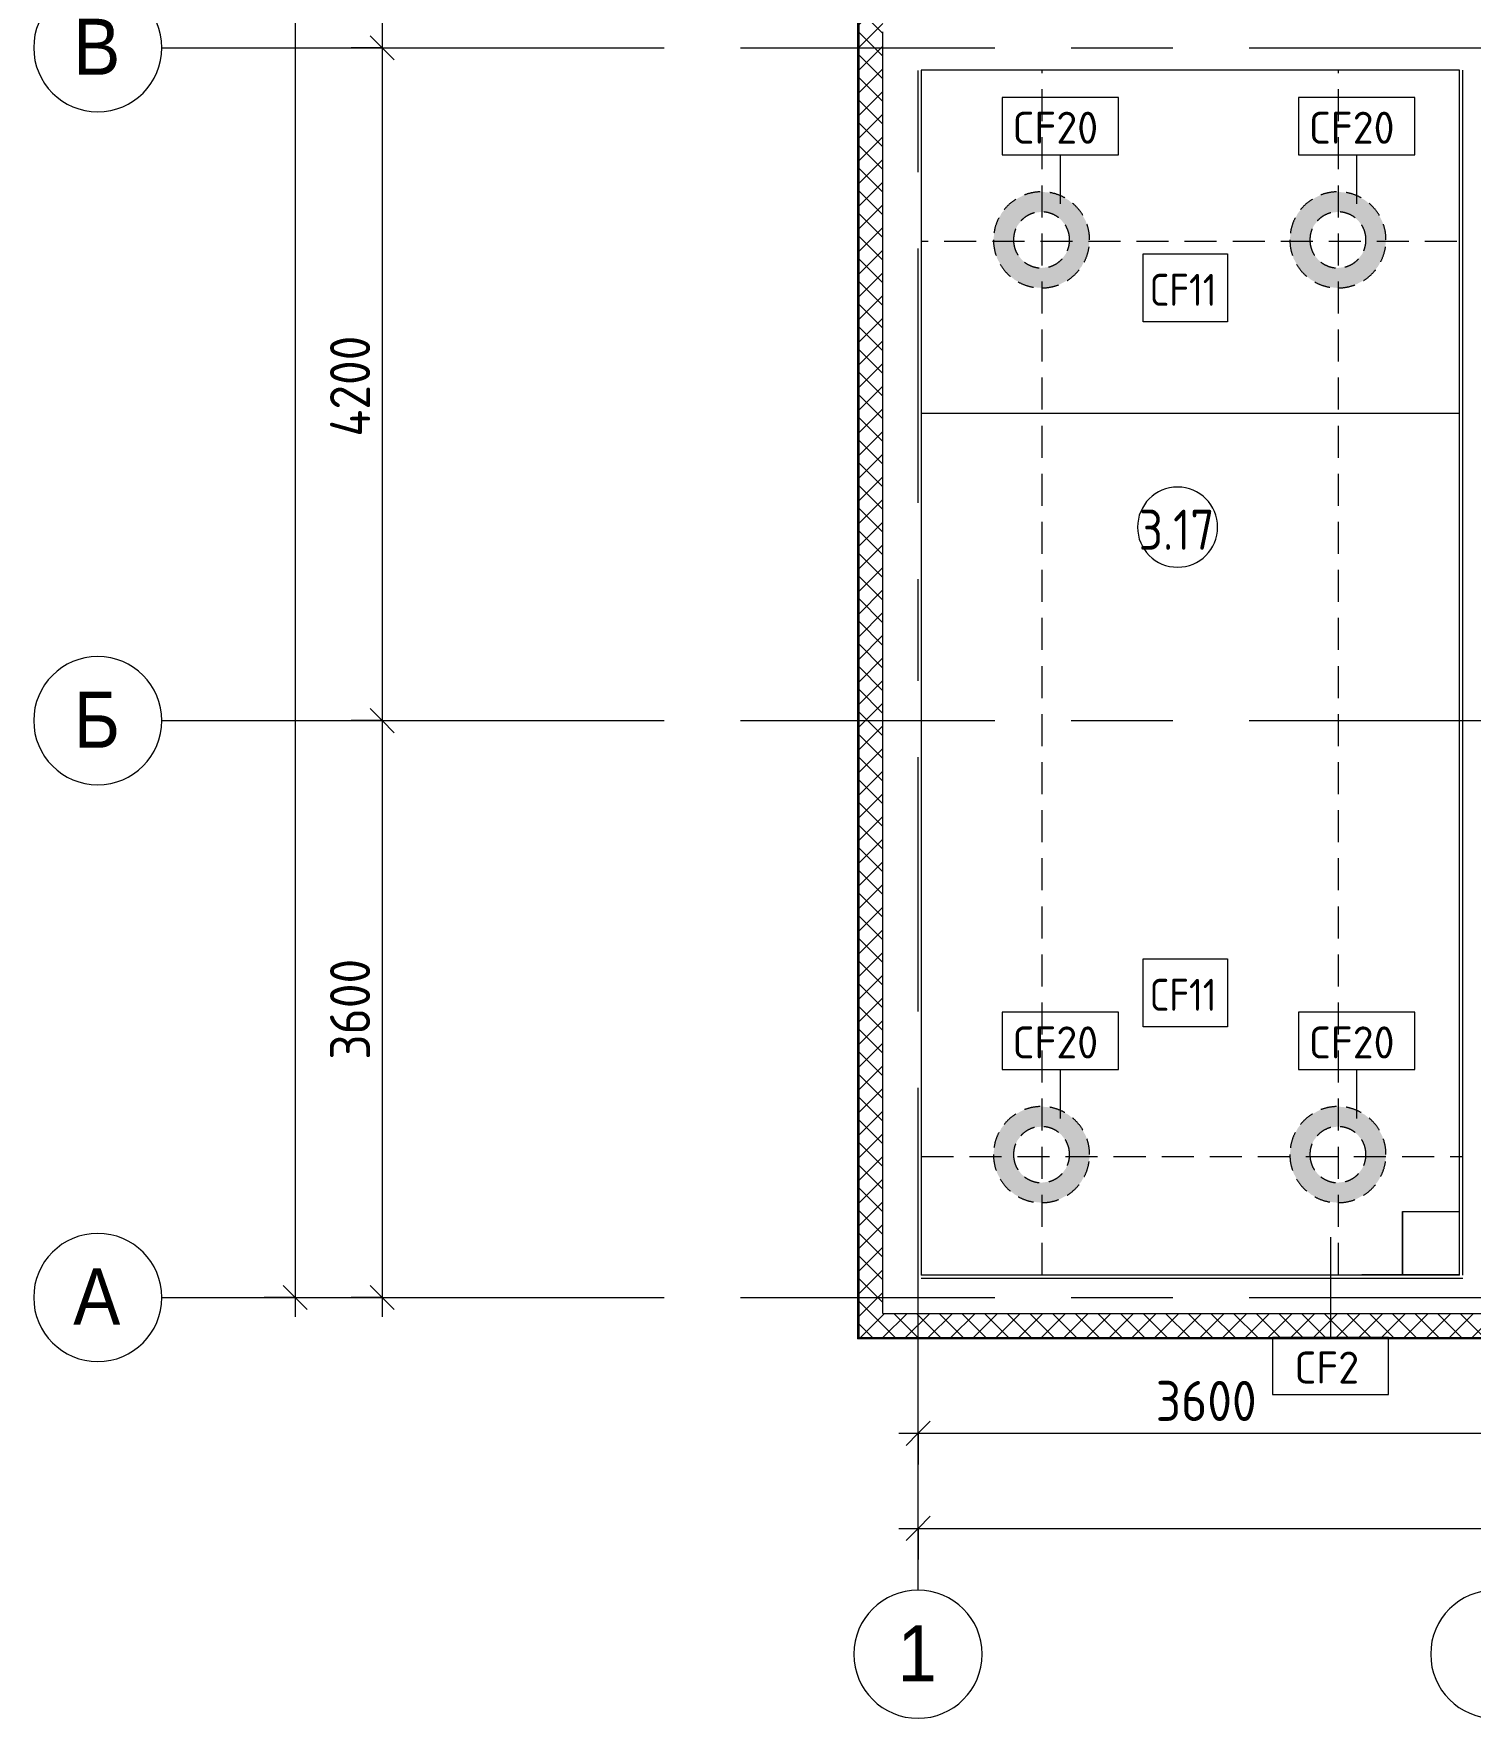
# Model space of a CAD drawing. Header units: millimetres. Extents: x -5507 to 191320, y -8553 to 29000.
# Drawn here: x -5410 to 3557, y -2627 to 7888 of the extents above; entities that cross this region are included whole.
import ezdxf

# ---------------------------------------------------------------- set-up
doc = ezdxf.new("R2010")
doc.units = ezdxf.units.MM
for name, pattern in [('200_ШТРИХ__ш1_п0_6_', [160, 100, -60]), ('ADSK_Штрих_ш2 п1', [300, 200, -100]), ('Осевая', [3175, 635, -476.25, 1587.5, -476.25])]:
    doc.linetypes.add(name, pattern=pattern)
for name, color, linetype, lineweight in [('A-ANNO-DIMS', 7, 'Continuous', 9), ('A-ANNO-DIMS-100', 7, 'Continuous', 9), ('A-AREA-IDEN', 7, 'Continuous', 9), ('A-CLNG-IDEN', 7, 'Continuous', 9), ('A-DETL-1', 7, 'ADSK_Штрих_ш2 п1', 9), ('A-DETL-MBND', 7, '200_ШТРИХ__ш1_п0_6_', 9), ('A-DETL-MBND-1', 7, 'Continuous', 9), ('A-FLOR', 7, 'Continuous', 9), ('A-WALL', 7, 'Continuous', 9), ('I-WALL', 7, 'Continuous', 9), ('Оси', 7, 'Continuous', 9), ('Оси-1', 7, 'Continuous', 20), ('Оси-2', 7, 'Осевая', 9)]:
    doc.layers.add(name, color=color, linetype=linetype, lineweight=lineweight)
for name, color, linetype, lineweight, true_color in [('A-WALL-2', 7, 'Continuous', 13, 0x3c3c3c), ('A-WALL-FNSH-1', 7, 'Continuous', 9, 0x3c3c3c), ('A-WALL-FNSH-2', 7, 'Continuous', 13, 0x3c3c3c), ('G-ANNO-TEXT-1', 7, 'Continuous', 9, 0x3c3c3c)]:
    doc.layers.add(name, color=color, linetype=linetype, lineweight=lineweight, true_color=true_color)
doc.styles.add('Arial', font='arial.ttf', dxfattribs={"width": 0.9, "height": 350})
doc.styles.add('GOST Common', font='GOST_Common.ttf', dxfattribs={"width": 0.9, "height": 250})
doc.styles.add('GOST Common_1', font='GOST_Common.ttf', dxfattribs={"height": 200})
doc.styles.add('GOST Common_2', font='GOST_Common.ttf', dxfattribs={"width": 0.9, "height": 200})
doc.styles.add('ISOCPEUR', font='isocpeur.ttf', dxfattribs={"width": 0.9, "height": 250})
doc.dimstyles.new('ISO-2_5_0_9К_БОЛЬШОЙ', dxfattribs={"dimscale": 304.8, "dimtxt": 248.995294, "dimasz": 0.492126, "dimexe": 0.393701, "dimexo": 0.984252, "dimgap": 0, "dimtad": 1, "dimdec": 0, "dimrnd": 10, "dimzin": 0, "dimdsep": 46, "dimtxsty": 'ISOCPEUR', "dimblk1": 'OBLIQUE', "dimblk2": 'OBLIQUE', "dimsah": 1, "dimcen": 0.09, "dimdle": 0.393701, "dimazin": 0, "dimtfac": 1, "dimtdec": 4, "dimtix": 1, "dimtmove": 2, "dimatfit": 3, "dimfxl": 1, "dimtvp": 1, "dimtolj": 1, "dimtzin": 0, "dimarcsym": 2})
doc.dimstyles.new('ISO-2_5_0_9К_БОЛЬШОЙ_1', dxfattribs={"dimscale": 304.8, "dimtxt": 248.995294, "dimasz": 0.492126, "dimexe": 0.393701, "dimexo": 0.984252, "dimgap": 0, "dimtad": 1, "dimdec": 0, "dimrnd": 10, "dimzin": 0, "dimdsep": 46, "dimtxsty": 'ISOCPEUR', "dimblk1": 'OBLIQUE', "dimblk2": 'OBLIQUE', "dimsah": 1, "dimcen": 0.09, "dimdle": 0.393701, "dimazin": 0, "dimtfac": 1, "dimtdec": 4, "dimtix": 1, "dimtmove": 0, "dimatfit": 3, "dimfxl": 1, "dimtvp": 1, "dimtolj": 1, "dimtzin": 0, "dimarcsym": 2})
pattern_1 = [(45, (0, 0), (-70.71068, 70.71068), []), (135, (0, 0), (-70.71068, -70.71068), [])]

# ---------------------------------------------------------------- blocks, each defined once
blk = doc.blocks.new('Ось сетки - D8-29747960-План потолков с обозначением видов отделки и геометрии 3 этажа в осях 1-12')
at = {"layer": 'Оси-1'}
for start, end in [(360, 180), (180, 360)]:
    blk.add_arc((0, 0), 4, start, end, dxfattribs=at)
blk = doc.blocks.new('Марка_Помещения - Номер-25198446-План потолков с обозначением видов отделки и геометрии 3 этажа в осях 1-12')
at = {"layer": 'A-AREA-IDEN'}
for start, end in [(360, 180), (180, 360)]:
    blk.add_arc((0, 0), 2.5, start, end, dxfattribs=at)
blk = doc.blocks.new('DIMBLOCK1-План потолков с обозначением видов отделки и геометрии 3 этажа в осях 1-12')
at = {"layer": 'A-ANNO-DIMS-100', "lineweight": 20}
for p, q in [((-3777, 27000), (-3852, 27075)), ((-3777, 27000), (-3702, 26925)), ((-3777, 0), (-3852, 75)), ((-3777, 0), (-3702, -75))]:
    blk.add_line(p, q, dxfattribs=at)
at = {"layer": 'A-ANNO-DIMS-100'}
for p, q in [((-3777, 27120), (-3777, -120)), ((-3971, 27000), (-3657, 27000)), ((-3777, 27000), (-3971, 27000)), ((-3971, 0), (-3657, 0)), ((-3777, 0), (-3971, 0))]:
    blk.add_line(p, q, dxfattribs=at)
at = {"layer": 'A-ANNO-DIMS-100', "color": 0, "insert": (-4104, 13832), "char_height": 250, "width": 948.1, "attachment_point": 1, "rotation": 90, "line_spacing_factor": 1.149209, "style": 'ISOCPEUR'}
blk.add_mtext('27000', dxfattribs=at)
blk = doc.blocks.new('_Oblique')
at = {"color": 0, "linetype": 'ByBlock', "lineweight": -2}
blk.add_line((-0.5, -0.5), (0.5, 0.5), dxfattribs=at)
blk = doc.blocks.new('DIMBLOCK11-План потолков с обозначением видов отделки и геометрии 3 этажа в осях 1-12')
at = {"layer": 'A-ANNO-DIMS-100', "lineweight": 20}
for p, q in [((-3234, 10500), (-3309, 10575)), ((-3234, 10500), (-3159, 10425)), ((-3234, 7800), (-3309, 7875)), ((-3234, 7800), (-3159, 7725))]:
    blk.add_line(p, q, dxfattribs=at)
at = {"layer": 'A-ANNO-DIMS-100'}
for p, q in [((-2794, 10500), (-3354, 10500)), ((-3234, 10500), (-3234, 7800)), ((-3234, 10500), (-2794, 10500)), ((-3428, 7800), (-3114, 7800)), ((-3234, 7800), (-3428, 7800))]:
    blk.add_line(p, q, dxfattribs=at)
at = {"layer": 'A-ANNO-DIMS-100', "color": 0, "insert": (-3560, 8834), "char_height": 250, "width": 758.48, "attachment_point": 1, "rotation": 90, "line_spacing_factor": 1.149209, "style": 'ISOCPEUR'}
blk.add_mtext('2700', dxfattribs=at)
blk = doc.blocks.new('DIMBLOCK12-План потолков с обозначением видов отделки и геометрии 3 этажа в осях 1-12')
at = {"layer": 'A-ANNO-DIMS-100'}
for p, q in [((-3428, 7800), (-3114, 7800)), ((-3234, 7800), (-3428, 7800)), ((-3234, 7800), (-3234, 3600)), ((-3428, 3600), (-3114, 3600)), ((-3234, 3600), (-3428, 3600))]:
    blk.add_line(p, q, dxfattribs=at)
at = {"layer": 'A-ANNO-DIMS-100', "lineweight": 20}
for p, q in [((-3234, 7800), (-3309, 7875)), ((-3234, 7800), (-3159, 7725)), ((-3234, 3600), (-3309, 3675)), ((-3234, 3600), (-3159, 3525))]:
    blk.add_line(p, q, dxfattribs=at)
at = {"layer": 'A-ANNO-DIMS-100', "color": 0, "insert": (-3560, 5372), "char_height": 250, "width": 787.21, "attachment_point": 1, "rotation": 90, "line_spacing_factor": 1.149209, "style": 'ISOCPEUR'}
blk.add_mtext('4200', dxfattribs=at)
blk = doc.blocks.new('DIMBLOCK13-План потолков с обозначением видов отделки и геометрии 3 этажа в осях 1-12')
at = {"layer": 'A-ANNO-DIMS-100'}
for p, q in [((-3428, 3600), (-3114, 3600)), ((-3234, 3600), (-3428, 3600)), ((-3234, 3600), (-3234, -120)), ((-3428, 0), (-3114, 0)), ((-3234, 0), (-3428, 0))]:
    blk.add_line(p, q, dxfattribs=at)
at = {"layer": 'A-ANNO-DIMS-100', "lineweight": 20}
for p, q in [((-3234, 3600), (-3309, 3675)), ((-3234, 3600), (-3159, 3525)), ((-3234, 0), (-3309, 75)), ((-3234, 0), (-3159, -75))]:
    blk.add_line(p, q, dxfattribs=at)
at = {"layer": 'A-ANNO-DIMS-100', "color": 0, "insert": (-3560, 1484), "char_height": 250, "width": 758.48, "attachment_point": 1, "rotation": 90, "line_spacing_factor": 1.149209, "style": 'ISOCPEUR'}
blk.add_mtext('3600', dxfattribs=at)
blk = doc.blocks.new('DIMBLOCK14-План потолков с обозначением видов отделки и геометрии 3 этажа в осях 1-12')
at = {"layer": 'A-ANNO-DIMS-100'}
for p, q in [((110, -1635), (110, -1321)), ((38310, -1635), (38310, -1321)), ((-10, -1441), (38430, -1441)), ((110, -1441), (110, -1635)), ((38310, -1441), (38310, -1635))]:
    blk.add_line(p, q, dxfattribs=at)
at = {"layer": 'A-ANNO-DIMS-100', "lineweight": 20}
for p, q in [((110, -1441), (185, -1366)), ((38310, -1441), (38385, -1366)), ((110, -1441), (35, -1516)), ((38310, -1441), (38235, -1516))]:
    blk.add_line(p, q, dxfattribs=at)
at = {"layer": 'A-ANNO-DIMS-100', "color": 0, "insert": (20006, -1114), "char_height": 250, "width": 948.1, "attachment_point": 1, "line_spacing_factor": 1.149209, "style": 'ISOCPEUR'}
blk.add_mtext('38200', dxfattribs=at)
blk = doc.blocks.new('DIMBLOCK15-План потолков с обозначением видов отделки и геометрии 3 этажа в осях 1-12')
at = {"layer": 'A-ANNO-DIMS-100'}
for p, q in [((110, -1042), (110, -728)), ((3710, -1042), (3710, -728)), ((-10, -848), (3710, -848)), ((110, -848), (110, -1042)), ((3710, -848), (3710, -1042))]:
    blk.add_line(p, q, dxfattribs=at)
at = {"layer": 'A-ANNO-DIMS-100', "lineweight": 20}
for p, q in [((110, -848), (185, -773)), ((3710, -848), (3785, -773)), ((110, -848), (35, -923)), ((3710, -848), (3635, -923))]:
    blk.add_line(p, q, dxfattribs=at)
at = {"layer": 'A-ANNO-DIMS-100', "color": 0, "insert": (1594, -521), "char_height": 250, "width": 758.48, "attachment_point": 1, "line_spacing_factor": 1.149209, "style": 'ISOCPEUR'}
blk.add_mtext('3600', dxfattribs=at)
blk = doc.blocks.new('М_потолков - Марка_ Имя типа-25382930-План потолков с обозначением видов отделки и геометрии 3 этажа в осях 1-12')
at = {"layer": 'A-CLNG-IDEN'}
for p, q in [((3.625, 1.984375), (-3.625, 1.984375)), ((-3.625, 1.984375), (-3.625, -1.59375)), ((3.625, -1.59375), (3.625, 1.984375)), ((-3.625, -1.59375), (3.625, -1.59375))]:
    blk.add_line(p, q, dxfattribs=at)

msp = doc.modelspace()

# ---------------------------------------------------------------- hatches: boundary and pattern name
at = {"layer": 'A-DETL-MBND-1'}
h = msp.add_hatch(color=256, dxfattribs=at)
h.paths.add_polyline_path([(881, 6300.5), (939.5, 6306.3), (995.8, 6323.3), (1047.7, 6351.1), (1093.1, 6388.4), (1130.4, 6433.8), (1158.2, 6485.7), (1175.2, 6542), (1181, 6600.7), (1175.2, 6659), (1158.2, 6715.3), (1130.4, 6767.2), (1093.1, 6812.6), (1047.7, 6849.9), (995.8, 6877.7), (939.5, 6894.7), (881, 6900.5), (822.5, 6894.7), (766.2, 6877.7), (714.3, 6849.9), (668.9, 6812.6), (631.6, 6767.2), (603.8, 6715.3), (586.8, 6659), (581, 6600.5), (586.8, 6542), (603.8, 6485.7), (631.6, 6433.8), (668.9, 6388.4), (714.3, 6351.1), (766.2, 6323.3), (822.5, 6306.3)])
h.paths.add_polyline_path([(881, 6425.5), (835.7, 6431.5), (793.5, 6448.9), (757.3, 6476.8), (729.4, 6513), (712, 6555.2), (706, 6600.7), (712, 6645.8), (729.4, 6688), (757.3, 6724.2), (793.5, 6752.1), (835.7, 6769.5), (881, 6775.5), (926.3, 6769.5), (968.5, 6752.1), (1004.7, 6724.2), (1032.6, 6688), (1050, 6645.8), (1056, 6600.5), (1050, 6555.2), (1032.6, 6513), (1004.7, 6476.8), (968.5, 6448.9), (926.3, 6431.5)])
h = msp.add_hatch(color=256, dxfattribs=at)
h.paths.add_polyline_path([(2731, 6300.5), (2789.5, 6306.3), (2845.8, 6323.3), (2897.7, 6351.1), (2943.1, 6388.4), (2980.4, 6433.8), (3008.2, 6485.7), (3025.2, 6542), (3031, 6600.7), (3025.2, 6659), (3008.2, 6715.3), (2980.4, 6767.2), (2943.1, 6812.6), (2897.7, 6849.9), (2845.8, 6877.7), (2789.5, 6894.7), (2731, 6900.5), (2672.5, 6894.7), (2616.2, 6877.7), (2564.3, 6849.9), (2518.9, 6812.6), (2481.6, 6767.2), (2453.8, 6715.3), (2436.8, 6659), (2431, 6600.5), (2436.8, 6542), (2453.8, 6485.7), (2481.6, 6433.8), (2518.9, 6388.4), (2564.3, 6351.1), (2616.2, 6323.3), (2672.5, 6306.3)])
h.paths.add_polyline_path([(2731, 6425.5), (2685.7, 6431.5), (2643.5, 6448.9), (2607.3, 6476.8), (2579.4, 6513), (2562, 6555.2), (2556, 6600.7), (2562, 6645.8), (2579.4, 6688), (2607.3, 6724.2), (2643.5, 6752.1), (2685.7, 6769.5), (2731, 6775.5), (2776.3, 6769.5), (2818.5, 6752.1), (2854.7, 6724.2), (2882.6, 6688), (2900, 6645.8), (2906, 6600.5), (2900, 6555.2), (2882.6, 6513), (2854.7, 6476.8), (2818.5, 6448.9), (2776.3, 6431.5)])
h = msp.add_hatch(color=256, dxfattribs=at)
h.paths.add_polyline_path([(881, 591.5), (939.5, 597.3), (995.8, 614.3), (1047.7, 642.1), (1093.1, 679.4), (1130.4, 724.8), (1158.2, 776.7), (1175.2, 833), (1181, 891.5), (1175.2, 950), (1158.2, 1006.3), (1130.4, 1058.2), (1093.1, 1103.6), (1047.7, 1140.9), (995.8, 1168.7), (939.5, 1185.7), (881, 1191.5), (822.5, 1185.7), (766.2, 1168.7), (714.3, 1140.9), (668.9, 1103.6), (631.6, 1058.2), (603.8, 1006.3), (586.8, 950), (581, 891.5), (586.8, 833), (603.8, 776.7), (631.6, 724.8), (668.9, 679.4), (714.3, 642.1), (766.2, 614.3), (822.5, 597.3)])
h.paths.add_polyline_path([(881, 716.5), (835.7, 722.5), (793.5, 739.9), (757.3, 767.8), (729.4, 804), (712, 846.2), (706, 891.5), (712, 936.8), (729.4, 979), (757.3, 1015.2), (793.5, 1043.1), (835.7, 1060.5), (881, 1066.5), (926.3, 1060.5), (968.5, 1043.1), (1004.7, 1015.2), (1032.6, 979), (1050, 936.8), (1056, 891.5), (1050, 846.2), (1032.6, 804), (1004.7, 767.8), (968.5, 739.9), (926.3, 722.5)])
h = msp.add_hatch(color=256, dxfattribs=at)
h.paths.add_polyline_path([(2731, 591.5), (2789.5, 597.3), (2845.8, 614.3), (2897.7, 642.1), (2943.1, 679.4), (2980.4, 724.8), (3008.2, 776.7), (3025.2, 833), (3031, 891.5), (3025.2, 950), (3008.2, 1006.3), (2980.4, 1058.2), (2943.1, 1103.6), (2897.7, 1140.9), (2845.8, 1168.7), (2789.5, 1185.7), (2731, 1191.5), (2672.5, 1185.7), (2616.2, 1168.7), (2564.3, 1140.9), (2518.9, 1103.6), (2481.6, 1058.2), (2453.8, 1006.3), (2436.8, 950), (2431, 891.5), (2436.8, 833), (2453.8, 776.7), (2481.6, 724.8), (2518.9, 679.4), (2564.3, 642.1), (2616.2, 614.3), (2672.5, 597.3)])
h.paths.add_polyline_path([(2731, 716.5), (2685.7, 722.5), (2643.5, 739.9), (2607.3, 767.8), (2579.4, 804), (2562, 846.2), (2556, 891.5), (2562, 936.8), (2579.4, 979), (2607.3, 1015.2), (2643.5, 1043.1), (2685.7, 1060.5), (2731, 1066.5), (2776.3, 1060.5), (2818.5, 1043.1), (2854.7, 1015.2), (2882.6, 979), (2900, 936.8), (2906, 891.5), (2900, 846.2), (2882.6, 804), (2854.7, 767.8), (2818.5, 739.9), (2776.3, 722.5), (2752.5, 719.3)])
at = {"layer": 'A-WALL'}
h = msp.add_hatch(dxfattribs=at)
h.set_pattern_fill('FP_10', color=256, style=0, pattern_type=2)
h.set_pattern_definition(pattern_1)
h.paths.add_polyline_path([(-110, -100), (-110, 15200), (-260, 15200), (-260, -100)])
h = msp.add_hatch(dxfattribs=at)
h.set_pattern_fill('FP_10', color=256, style=0, pattern_type=2)
h.set_pattern_definition(pattern_1)
h.paths.add_polyline_path([(37629.9, -250), (38907.7, -250), (38907.7, -100), (-260, -100), (-260, -250), (36176.7, -250)])

# ---------------------------------------------------------------- linework, layer by layer
at = {"layer": 'A-CLNG-IDEN'}
for p, q in [((998.4, 6825.6), (998.4, 7131.4)), ((2848.4, 6825.6), (2848.4, 7131.4)), ((998.4, 1116.6), (998.4, 1422.4)), ((2848.4, 1116.6), (2848.4, 1422.4)), ((2684.9, 376.2), (2684.9, -248.8))]:
    msp.add_line(p, q, dxfattribs=at)
at = {"layer": 'A-DETL-1'}
for p, q in [((885, 141), (885, 7660)), ((2735, 141), (2735, 7660)), ((3474, 6589.5), (131, 6589.5)), ((131, 880.5), (3510, 880.5))]:
    msp.add_line(p, q, dxfattribs=at)
at = {"layer": 'A-DETL-MBND'}
for p, q in [((3135, 536), (3490, 536)), ((3490, 535), (3135, 535))]:
    msp.add_line(p, q, dxfattribs=at)
for centre, radius, start, end in [((881, 6600.5), 300, 360, 180), ((2731, 6600.5), 300, 360, 180), ((881, 6600.5), 175, 0, 180), ((2731, 6600.5), 175, 0, 180), ((881, 6600.5), 300, 180, 360), ((881, 6600.5), 175, 180, 0), ((2731, 6600.5), 300, 180, 360), ((2731, 6600.5), 175, 180, 0), ((881, 891.5), 300, 360, 180), ((2731, 891.5), 300, 360, 180), ((881, 891.5), 175, 0, 180), ((2731, 891.5), 175, 0, 180), ((881, 891.5), 300, 180, 360), ((881, 891.5), 175, 180, 0), ((2731, 891.5), 300, 180, 360), ((2731, 891.5), 175, 180, 0)]:
    msp.add_arc(centre, radius, start, end, dxfattribs=at)
at = {"layer": 'A-FLOR'}
msp.add_line((130, 5520), (3490, 5520), dxfattribs=at)
at = {"layer": 'A-WALL'}
for p, q in [((-260, 15350), (-260, -250)), ((-110, -100), (-110, 7900)), ((-260, -250), (38907.7, -250))]:
    msp.add_line(p, q, dxfattribs=at)
at = {"layer": 'A-WALL-2'}
msp.add_line((-110, -100), (21910, -100), dxfattribs=at)
at = {"layer": 'A-WALL-FNSH-1'}
for p in [(-268, 14774.9), (38907.7, -258)]:
    msp.add_line(p, (-268, -258), dxfattribs=at)
at = {"layer": 'A-WALL-FNSH-2'}
for p, q in [((-263, 15353), (-263, -253)), ((2881, 140), (2881, 141)), ((3490, 141), (2881, 141)), ((3490, 140), (2881, 140)), ((3490, 140), (3490, 141)), ((-263, -253), (38907.7, -253))]:
    msp.add_line(p, q, dxfattribs=at)
at = {"layer": 'G-ANNO-TEXT-1', "flags": 128}
for points in [[(1515.3, 6513.1), (2041.7, 6513.1), (2041.7, 6089.1), (1515.3, 6089.1)], [(1515.3, 2113.1), (2041.7, 2113.1), (2041.7, 1689.1), (1515.3, 1689.1)]]:
    msp.add_lwpolyline(points, close=True, dxfattribs=at)
at = {"layer": 'I-WALL'}
for p, q in [((3490, 7660), (130, 7660)), ((130, 7659), (130, 140)), ((3490, 7659), (130, 7659)), ((3490, 536), (3490, 7659)), ((3510, 140), (3510, 7660)), ((3134, 140), (3134, 536)), ((3135, 536), (3134, 536)), ((3135, 535), (3135, 140)), ((3490, 141), (3490, 535)), ((3490, 140), (130, 140)), ((130, 120), (3510, 120)), ((131, 141), (3135, 141)), ((131, 141), (131, 140))]:
    msp.add_line(p, q, dxfattribs=at)
at = {"layer": 'Оси'}
for p, q in [((-4609.8, 7800), (-2109.8, 7800)), ((-4609.8, 3600), (-2109.8, 3600)), ((110, -1826.6), (110, 673.4)), ((-4609.8, 0), (-2109.8, 0))]:
    msp.add_line(p, q, dxfattribs=at)
at = {"layer": 'Оси-2'}
for p, q in [((110, 673.4), (110, 12880)), ((-2109.8, 7800), (35990, 7800)), ((-2109.8, 3600), (35990, 3600)), ((-2109.8, 0), (35990, 0))]:
    msp.add_line(p, q, dxfattribs=at)

# ---------------------------------------------------------------- block references
at = {"layer": 'A-AREA-IDEN', "xscale": 99.99999999999993, "yscale": 99.99999999999993, "zscale": 99.99999999999993}
msp.add_blockref('Марка_Помещения - Номер-25198446-План потолков с обозначением видов отделки и геометрии 3 этажа в осях 1-12', (1730.1, 4807.9), dxfattribs=at)
at = {"layer": 'A-CLNG-IDEN', "xscale": 99.99999999999993, "yscale": 99.99999999999993, "zscale": 99.99999999999993}
for p in [(998.4, 7290.8), (2848.4, 7290.8), (998.4, 1581.8), (2848.4, 1581.8), (2684.9, -447.3)]:
    msp.add_blockref('М_потолков - Марка_ Имя типа-25382930-План потолков с обозначением видов отделки и геометрии 3 этажа в осях 1-12', p, dxfattribs=at)
at = {"layer": 'Оси-1', "xscale": 99.99999999999993, "yscale": 99.99999999999993, "zscale": 99.99999999999993, "rotation": 269.9999999999994}
for p in [(-5009.8, 7800), (-5009.8, 3600), (-5009.8, 0)]:
    msp.add_blockref('Ось сетки - D8-29747960-План потолков с обозначением видов отделки и геометрии 3 этажа в осях 1-12', p, dxfattribs=at)
at = {"layer": 'Оси-1', "xscale": 99.99999999999993, "yscale": 99.99999999999993, "zscale": 99.99999999999993}
for p in [(110, -2226.6), (3710, -2226.6)]:
    msp.add_blockref('Ось сетки - D8-29747960-План потолков с обозначением видов отделки и геометрии 3 этажа в осях 1-12', p, dxfattribs=at)

# ---------------------------------------------------------------- texts
at = {"layer": 'A-AREA-IDEN', "insert": (1488.2, 4916.5), "char_height": 250, "width": 606.076, "attachment_point": 1, "style": 'GOST Common'}
msp.add_mtext('3.17', dxfattribs=at)
at = {"layer": 'A-CLNG-IDEN', "char_height": 200, "attachment_point": 1, "style": 'GOST Common_1'}
for s, insert, width in [('CF20', (699.6, 7400.6), 705.485), ('CF20', (2549.6, 7400.6), 705.485), ('CF20', (699.6, 1691.6), 705.485), ('CF20', (2549.6, 1691.6), 705.485), ('CF2', (2459.1, -337.5), 529.114)]:
    msp.add_mtext(s, dxfattribs=dict(at, insert=insert, width=width))
at = {"layer": 'G-ANNO-TEXT-1', "char_height": 200, "width": 533.924, "attachment_point": 1, "style": 'GOST Common_2'}
for insert in [(1555.3, 6388.7), (1555.3, 1988.7)]:
    msp.add_mtext('CF11', dxfattribs=dict(at, insert=insert))
at = {"layer": 'Оси', "char_height": 350, "attachment_point": 1, "style": 'Arial'}
for s, insert, width in [('\\fArial|b0|i0|c204|p34|;\\W.9;В', (-5162.6, 7981), 360.759), ('\\fArial|b0|i0|c204|p34|;\\W.9;Б', (-5159.4, 3781), 353.544), ('\\fArial|b0|i0|c204|p34|;\\W.9;А', (-5162.6, 181), 360.759), ('\\fArial|b0|i0|c204|p34|;\\W.9;1', (-17.5, -2046), 303.038)]:
    msp.add_mtext(s, dxfattribs=dict(at, insert=insert, width=width))

# ---------------------------------------------------------------- dimensions: what is measured, and where the dimension line sits
at = {"layer": 'A-ANNO-DIMS'}
dim = msp.add_linear_dim(base=(-3777.5, 0), p1=(-3671.4, 27000), p2=(-3671.4, 0), angle=90, dimstyle='ISO-2_5_0_9К_БОЛЬШОЙ', override={"dimpost": '<>', "dimfxl": 26999.999823}, dxfattribs=at)
dim.commit()
dim.dimension.update_dxf_attribs({"geometry": 'DIMBLOCK1-План потолков с обозначением видов отделки и геометрии 3 этажа в осях 1-12', "text_midpoint": (-3937.4, 14306.5), "dimtype": 160, "text_rotation": 90})
for base, p1, p2, override, picture, middle in [((-3233.7, 7800), (-2494, 10500), (-3127.7, 7800), {"dimpost": '<>', "dimfxl": 2773.368599}, 'DIMBLOCK11-План потолков с обозначением видов отделки и геометрии 3 этажа в осях 1-12', (-3358.7, 9150)), ((-3233.7, 3600), (-3127.7, 7800), (-3127.7, 3600), {"dimpost": '<>', "dimfxl": 4200}, 'DIMBLOCK12-План потолков с обозначением видов отделки и геометрии 3 этажа в осях 1-12', (-3358.7, 5700)), ((-3233.7, 0), (-3127.7, 3600), (-3127.7, 0), {"dimpost": '<>', "dimfxl": 3600}, 'DIMBLOCK13-План потолков с обозначением видов отделки и геометрии 3 этажа в осях 1-12', (-3358.7, 1800))]:
    dim = msp.add_linear_dim(base=base, p1=p1, p2=p2, angle=90, dimstyle='ISO-2_5_0_9К_БОЛЬШОЙ_1', override=override, dxfattribs=at)
    dim.commit()
    dim.dimension.update_dxf_attribs({"geometry": picture, "text_midpoint": middle})
dim = msp.add_linear_dim(base=(3710, -847.8), p1=(110, -741.8), p2=(3710, -741.8), dimstyle='ISO-2_5_0_9К_БОЛЬШОЙ_1', override={"dimpost": '<>', "dimfxl": 3599.999993}, dxfattribs=at)
dim.commit()
dim.dimension.update_dxf_attribs({"geometry": 'DIMBLOCK15-План потолков с обозначением видов отделки и геометрии 3 этажа в осях 1-12', "text_midpoint": (1910, -722.8)})
dim = msp.add_linear_dim(base=(38310, -1441.1), p1=(110, -1335), p2=(38310, -1335), dimstyle='ISO-2_5_0_9К_БОЛЬШОЙ', override={"dimpost": '<>', "dimfxl": 38199.999966}, dxfattribs=at)
dim.commit()
dim.dimension.update_dxf_attribs({"geometry": 'DIMBLOCK14-План потолков с обозначением видов отделки и геометрии 3 этажа в осях 1-12', "text_midpoint": (20479.8, -1281.1), "dimtype": 160})

doc.saveas('drawing.dxf')
